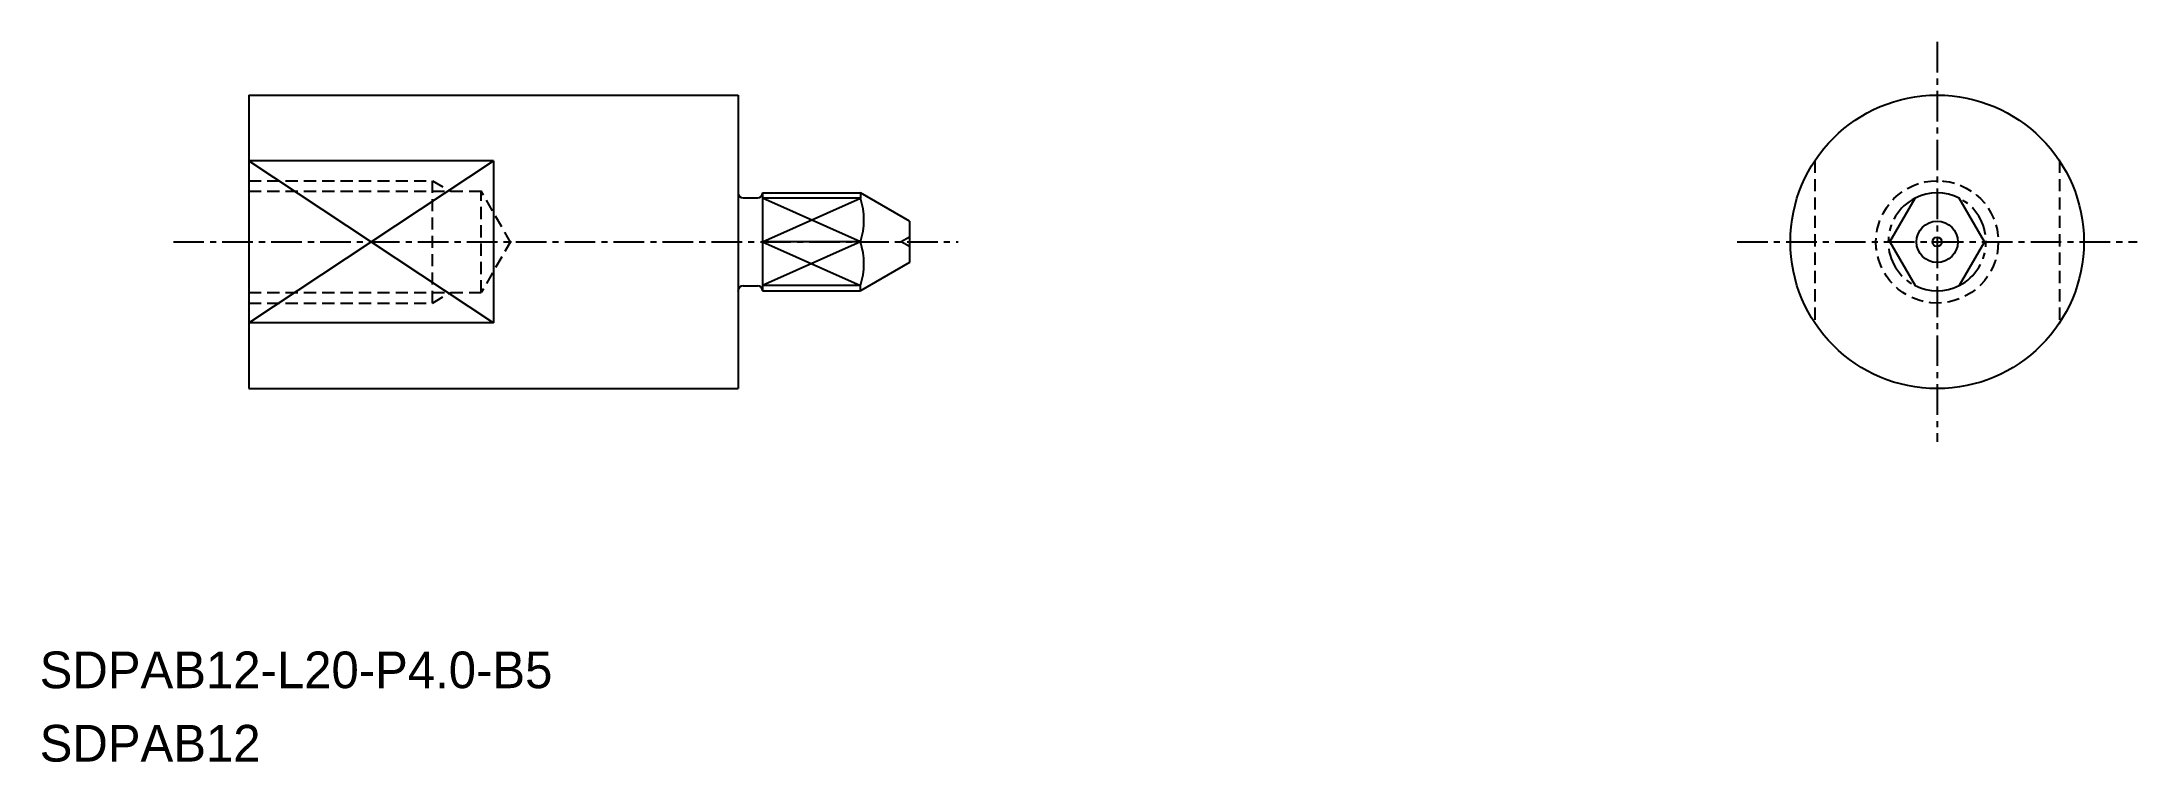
# Model space of a CAD drawing. Extents: x -1328.4 to -1242.7, y -555 to -525.5.
import ezdxf

# ---------------------------------------------------------------- set-up
doc = ezdxf.new("R2010")
doc.units = 0
for name, pattern in [('CENTER', [2, 1.25, -0.25, 0.25, -0.25]), ('DASHED', [0.75, 0.5, -0.25]), ('PHANTOM', [2.5, 1.25, -0.25, 0.25, -0.25, 0.25, -0.25])]:
    doc.linetypes.add(name, pattern=pattern)
doc.layers.get('0').update_dxf_attribs({"linetype": 'CONTINUOUS'})
doc.layers.add('CENTER', color=1, linetype='CENTER')

msp = doc.modelspace()

# ---------------------------------------------------------------- linework, layer by layer
at = {"color": 7, "linetype": 'CONTINUOUS'}
for p, q in [((-1319.903, -527.698), (-1299.903, -527.698)), ((-1299.903, -531.688), (-1299.903, -531.698)), ((-1299.703, -531.898), (-1299.103, -531.898)), ((-1298.903, -531.698), (-1294.903, -531.698)), ((-1298.903, -531.698), (-1298.903, -531.698)), ((-1252.815, -533.698), (-1251.783, -531.911)), ((-1248.952, -533.698), (-1249.983, -531.911)), ((-1252.815, -533.698), (-1251.783, -535.484)), ((-1248.952, -533.698), (-1249.983, -535.484)), ((-1299.903, -535.708), (-1299.903, -535.698)), ((-1299.703, -535.498), (-1299.103, -535.498)), ((-1298.903, -535.698), (-1298.903, -535.698)), ((-1298.903, -535.698), (-1294.903, -535.698)), ((-1319.903, -539.698), (-1299.903, -539.698))]:
    msp.add_line(p, q, dxfattribs=at)
for p, q in [((-1319.903, -527.698), (-1319.903, -539.698)), ((-1299.903, -527.698), (-1299.903, -539.698)), ((-1309.903, -530.381), (-1319.903, -530.381)), ((-1309.903, -530.381), (-1309.903, -537.014)), ((-1298.903, -531.698), (-1298.903, -535.698)), ((-1294.903, -531.911), (-1298.903, -531.911)), ((-1292.903, -532.852), (-1294.903, -531.698)), ((-1294.903, -533.698), (-1298.903, -533.698)), ((-1292.903, -534.543), (-1294.903, -535.698)), ((-1294.903, -535.484), (-1298.903, -535.484)), ((-1309.903, -537.014), (-1319.903, -537.014))]:
    msp.add_line(p, q)
at = {"color": 3}
for p, q in [((-1319.903, -537.014), (-1309.903, -530.381)), ((-1319.903, -530.381), (-1309.903, -537.014)), ((-1298.903, -533.698), (-1294.903, -531.911)), ((-1294.903, -533.698), (-1298.903, -531.911)), ((-1292.903, -533.506), (-1293.242, -533.698)), ((-1294.903, -533.698), (-1298.903, -535.484)), ((-1298.903, -533.698), (-1294.903, -535.484)), ((-1292.903, -533.89), (-1293.242, -533.698))]:
    msp.add_line(p, q, dxfattribs=at)
at = {"color": 3, "linetype": 'DASHED'}
for p, q in [((-1255.883, -530.381), (-1255.883, -537.014)), ((-1245.883, -530.381), (-1245.883, -537.014)), ((-1319.903, -531.198), (-1312.403, -531.198)), ((-1319.903, -531.631), (-1310.403, -531.631)), ((-1312.403, -536.198), (-1312.403, -531.198)), ((-1312.403, -531.198), (-1311.653, -531.631)), ((-1310.403, -535.765), (-1310.403, -531.631)), ((-1309.191, -533.731), (-1310.403, -531.631)), ((-1309.191, -533.665), (-1310.403, -535.765)), ((-1319.903, -535.765), (-1310.403, -535.765)), ((-1319.903, -536.198), (-1312.403, -536.198)), ((-1312.403, -536.198), (-1311.653, -535.765))]:
    msp.add_line(p, q, dxfattribs=at)
at = {"linetype": 'CONTINUOUS'}
for p, q in [((-1294.903, -531.698), (-1294.903, -531.911)), ((-1292.903, -532.852), (-1292.903, -534.543)), ((-1294.903, -535.698), (-1294.903, -535.484))]:
    msp.add_line(p, q, dxfattribs=at)
msp.add_circle((-1250.883, -533.698), 6, dxfattribs=at)
at = {"color": 3, "linetype": 'DASHED'}
msp.add_circle((-1250.883, -533.698), 2.5, dxfattribs=at)
for radius in [0.845, 0.192]:
    msp.add_circle((-1250.883, -533.698), radius)
at = {"color": 7, "linetype": 'CONTINUOUS'}
for centre, start, end in [((-1299.703, -531.698), 180, 270), ((-1299.103, -531.698), 270, 0), ((-1299.703, -535.698), 90, 180), ((-1299.103, -535.698), 0, 90)]:
    msp.add_arc(centre, 0.2, start, end, dxfattribs=at)
for centre in [(-1297.633, -532.805), (-1297.633, -534.591)]:
    msp.add_arc(centre, 2.872, 341.88588, 18.11412)
at = {"color": 3, "linetype": 'PHANTOM'}
for start, end in [(116.74368, 243.25632), (296.74368, 63.25632)]:
    msp.add_arc((-1250.883, -533.698), 2, start, end, dxfattribs=at)
at = {"linetype": 'CONTINUOUS'}
for start, end in [(63.25632, 116.74368), (243.25632, 296.74368)]:
    msp.add_arc((-1250.883, -533.698), 2, start, end, dxfattribs=at)
at = {"color": 7, "linetype": 'CONTINUOUS'}
msp.add_point((-1319.903, -533.698), dxfattribs=at)
at = {"layer": 'CENTER', "color": 1, "linetype": 'CENTER'}
for p, q in [((-1250.883, -525.523), (-1250.883, -541.873)), ((-1322.992, -533.698), (-1290.903, -533.698)), ((-1259.058, -533.698), (-1242.708, -533.698))]:
    msp.add_line(p, q, dxfattribs=at)

# ---------------------------------------------------------------- texts
for s, p in [('SDPAB12-L20-P4.0-B5 ', (-1328.458, -551.947)), ('SDPAB12', (-1328.458, -554.947))]:
    msp.add_text(s, height=1.5).set_placement(p)

doc.saveas('drawing.dxf')
